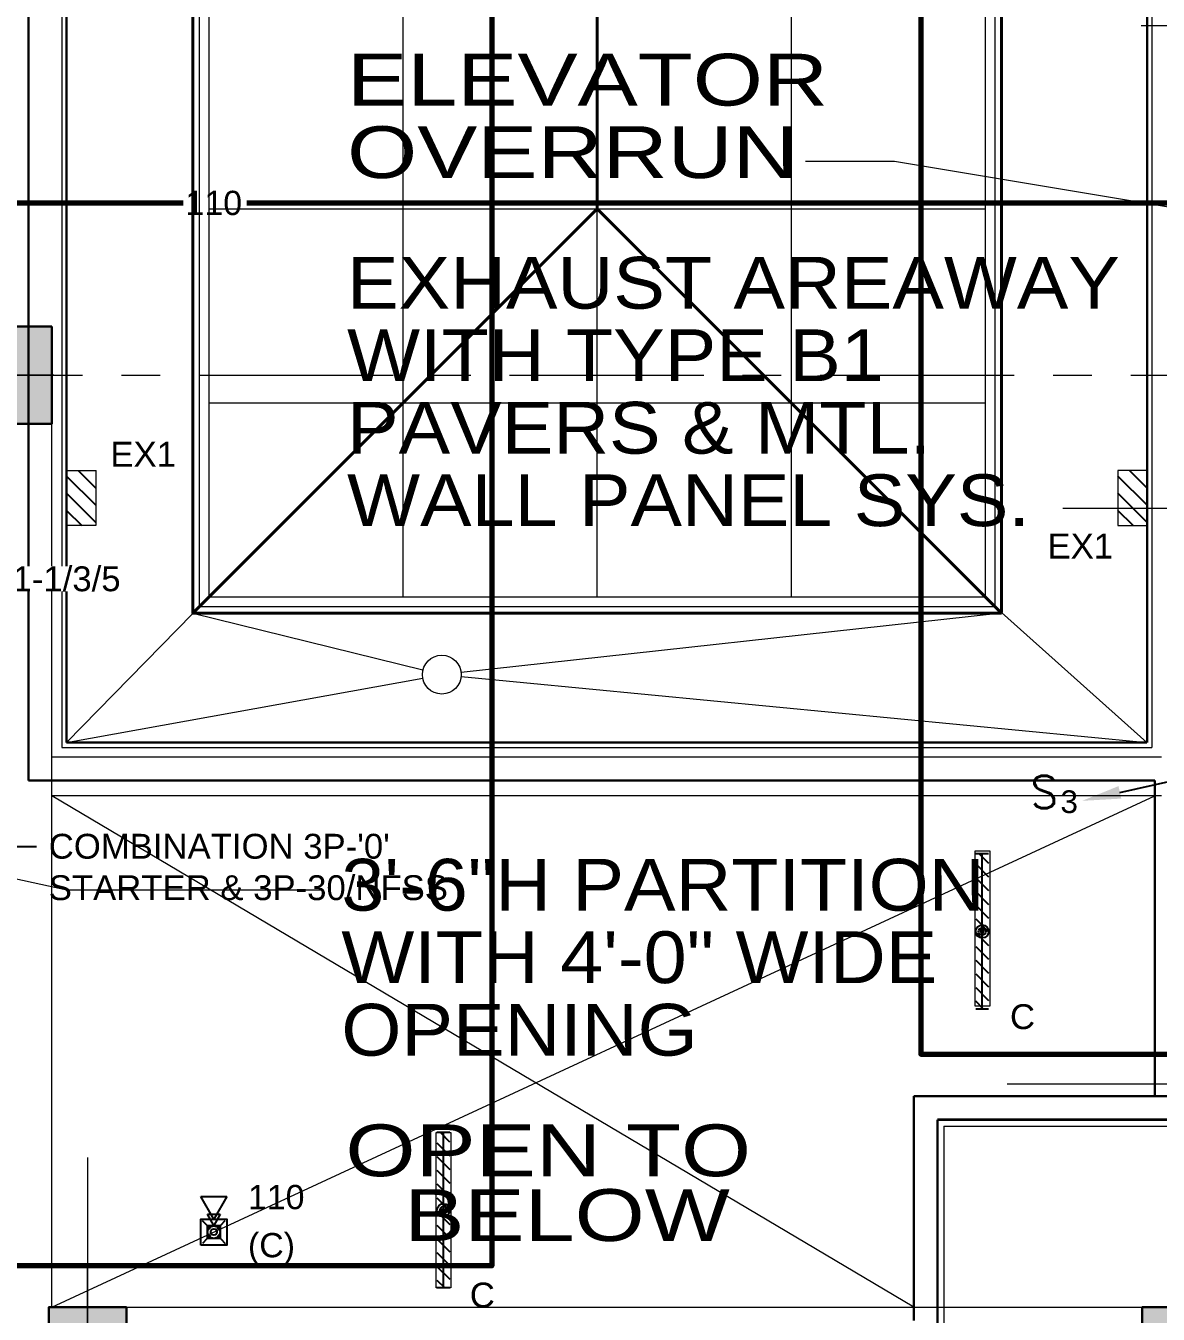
# Model space of a CAD drawing. Header units: inches. Extents: x -35176 to 0, y -3216 to 2257.
# Drawn here: x -22498.1 to -22148, y 377 to 775.1 of the extents above; entities that cross this region are included whole.
import ezdxf
from ezdxf import colors
from ezdxf.entities.mleader import LeaderData, LeaderLine
from ezdxf.enums import TextEntityAlignment as Align
from ezdxf.math import Vec2, Vec3

# ---------------------------------------------------------------- set-up
doc = ezdxf.new("R2010")
doc.units = ezdxf.units.IN
doc.header["$LTSCALE"] = 48
doc.header["$MEASUREMENT"] = 0
doc.linetypes.add('A114$0$CENTER', pattern=[2, 1.25, -0.25, 0.25, -0.25])
for name, color, linetype in [('0 @ 48', 7, 'Continuous'), ('0 @ 96', 7, 'Continuous'), ('A114$0$A-ANNO-PATT-13-14', 8, 'Continuous'), ('A114$0$A-ANNO-TEXT', 8, 'Continuous'), ('A114$0$A-COLS-COL14', 8, 'Continuous'), ('A114$0$A-COLS-COLS13-14', 8, 'Continuous'), ('A114$0$A-FLOR-OPN-TO-BELOW', 8, 'Continuous'), ('A114$0$A-GRID-GRD13-14', 8, 'Continuous'), ('A114$0$A-GRID-GRDP0-14', 8, 'Continuous'), ('A114$0$A-GRID-GRDP0-15', 8, 'Continuous'), ('A114$0$A-ROOF-CRTS', 8, 'Continuous'), ('A114$0$A-ROOF-RFDR', 8, 'Continuous'), ('A114$0$A-ROOF-SKYL', 8, 'Continuous'), ('A114$0$A-WALL-FULL-EXTR', 8, 'Continuous'), ('A114$0$A-WALL-FULL-INTR', 8, 'Continuous'), ('A114$0$S-BEAM', 8, 'Continuous'), ('A614$0$A-ROOF-SKYL', 8, 'Continuous'), ('A614$0$br614 - E-Lite', 3, 'Continuous'), ('E-Anno-Keyn', 72, 'Continuous'), ('E-Anno-Note', 6, 'Continuous'), ('E-FIRE', 234, 'Continuous'), ('E-Lite', 53, 'Continuous'), ('E-Lite-Emer', 13, 'Continuous'), ('E-Lite-Swch @ 96', 53, 'Continuous'), ('E-TEXT', 6, 'Continuous'), ('G-Anno', 6, 'Continuous'), ('M-HVAC-text', 6, 'Continuous'), ('XREF', 7, 'Continuous')]:
    doc.layers.add(name, color=color, linetype=linetype)
doc.layers.add('E-Fire-Covr', color=240, linetype='Continuous', lineweight=70, plot=False)
doc.styles.add('A114$0$style-Arial', font='arial.ttf')
doc.styles.add('M08', font='arial.ttf', dxfattribs={"height": 7.68})
doc.styles.add('MAMEP ANNO', font='arial.ttf', dxfattribs={"height": 0.101562})
doc.styles.get("Standard").update_dxf_attribs({"font": 'simplex.shx'})

# ---------------------------------------------------------------- blocks, each defined once
blk = doc.blocks.new('A114')
at = {"layer": 'A114$0$A-ANNO-PATT-13-14', "lineweight": 30, "extrusion": (0, 0, -1)}
blk.add_solid([(22502.0241, 682.1574), (22490.0241, 682.1574), (22502.0241, 652.1574), (22490.0241, 652.1574)], dxfattribs=at)
at = {"layer": 'A114$0$A-ANNO-PATT-13-14', "lineweight": 30}
for points in [[(-22467.0236, 355.1574, 0.0005), (-22467.0236, 379.1574, 0.0005), (-22491.0236, 355.1574, 0.0005), (-22491.0236, 379.1574, 0.0005)], [(-22129.0236, 355.1574), (-22129.0236, 379.1574), (-22153.0236, 355.1574), (-22153.0236, 379.1574)]]:
    blk.add_solid(points, dxfattribs=at)
at = {"layer": 'A114$0$A-ANNO-TEXT', "lineweight": 0, "flags": 128}
for points in [[(-22177.5283, 626.101), (-22102.4483, 626.101), (-21912.572, 848.1814)], [(-22257.1051, 733.2848), (-22229.551, 733.2848), (-22117.0279, 714.5896)], [(-22407.046, 508.0234), (-22485.4738, 508.0234), (-22643.0298, 542.3578)]]:
    blk.add_lwpolyline(points, dxfattribs=at)
at = {"layer": 'A114$0$A-COLS-COL14', "lineweight": 13}
blk.add_line((-22130.3242, 775.098), (-22153.2812, 775.098), dxfattribs=at)
at = {"layer": 'A114$0$A-COLS-COLS13-14', "lineweight": 0}
for p, q in [((-22489.497, 667.1544), (-22511.8834, 667.1544)), ((-22153.1858, 667.1544), (-22125.3194, 667.1544)), ((-22152.4358, 667.1544), (-22124.5694, 667.1544)), ((-22479.0236, 345.1395), (-22479.0236, 392.5189))]:
    blk.add_line(p, q, dxfattribs=at)
at = {"layer": 'A114$0$A-COLS-COLS13-14', "lineweight": 30}
for points in [[(-22490.0241, 682.1574), (-22502.0241, 682.1574), (-22502.0241, 652.1574), (-22490.0241, 652.1574)], [(-22491.0236, 355.1574, 0.0005), (-22467.0236, 355.1574, 0.0005), (-22467.0236, 379.1574, 0.0005), (-22491.0236, 379.1574, 0.0005)], [(-22153.0236, 355.1574, 0.0005), (-22129.0236, 355.1574, 0.0005), (-22129.0236, 379.1574, 0.0005), (-22153.0236, 379.1574, 0.0005)]]:
    blk.add_3dface(points, dxfattribs=at)
at = {"layer": 'A114$0$A-FLOR-OPN-TO-BELOW', "lineweight": 0}
for p, q in [((-22490.0241, 379.1574), (-22149.0665, 537.1636)), ((-22223.5561, 379.1574), (-22490.0241, 537.1631))]:
    blk.add_line(p, q, dxfattribs=at)
at = {"layer": 'A114$0$A-GRID-GRD13-14', "linetype": 'A114$0$CENTER', "lineweight": 0}
blk.add_line((-22194.7071, 448.1825, 0.0011), (-21414.536, 448.1309), dxfattribs=at)
at = {"layer": 'A114$0$A-GRID-GRDP0-14', "linetype": 'A114$0$CENTER', "lineweight": 0}
blk.add_line((-22479.0236, 425.4117), (-22479.0236, -201.1205), dxfattribs=at)
at = {"layer": 'A114$0$A-GRID-GRDP0-15', "linetype": 'A114$0$CENTER', "lineweight": 0}
blk.add_line((-23884.5631, 667.1574), (-20368.7317, 667.1574), dxfattribs=at)
at = {"layer": 'A114$0$A-ROOF-CRTS', "lineweight": 0}
for p, q in [((-22485.5149, 553.6707), (-22446.5239, 593.5575)), ((-22446.5239, 593.6034), (-22375.3498, 576.0719)), ((-22196.5239, 593.6034), (-22363.5597, 575.2908)), ((-22196.5239, 593.819), (-22151.5236, 553.6701)), ((-22485.5149, 553.6707), (-22375.4282, 573.5697)), ((-22363.5515, 574.0625), (-22151.5236, 553.6701))]:
    blk.add_line(p, q, dxfattribs=at)
at = {"layer": 'A114$0$A-ROOF-RFDR', "lineweight": 13}
blk.add_circle((-22369.5239, 574.6369, 352.9729), 6, dxfattribs=at)
at = {"layer": 'A114$0$A-ROOF-SKYL', "lineweight": 40}
for p, q in [((-22446.5239, 963.6034), (-22446.5239, 593.5575)), ((-22196.5239, 963.6034), (-22196.5239, 593.819)), ((-22321.5239, 838.6034), (-22321.5239, 718.6034)), ((-22446.5239, 593.6034), (-22321.5239, 718.6034)), ((-22196.5239, 593.6034), (-22321.5239, 718.6034)), ((-22196.5239, 593.6034), (-22446.5239, 593.6034))]:
    blk.add_line(p, q, dxfattribs=at)
at = {"layer": 'A114$0$A-ROOF-SKYL', "lineweight": 0}
for p, q in [((-22441.5179, 958.5974), (-22441.5179, 598.6095)), ((-22381.5239, 958.5974), (-22381.5239, 598.6095)), ((-22261.5239, 958.5974), (-22261.5239, 598.6095)), ((-22201.53, 958.5974), (-22201.53, 598.6095)), ((-22441.5179, 718.6034), (-22201.53, 718.6034)), ((-22321.5239, 598.6095), (-22321.5239, 718.6034)), ((-22441.5179, 658.6034), (-22201.53, 658.6034)), ((-22201.53, 598.6095), (-22441.5179, 598.6095))]:
    blk.add_line(p, q, dxfattribs=at)
at = {"layer": 'A114$0$A-WALL-FULL-EXTR', "lineweight": 30}
for p, q in [((-22149.0665, 541.9201), (-22149.0665, 444.3803)), ((-21693.535, 444.3794), (-22223.5561, 444.3804)), ((-22223.5561, 444.3804), (-22223.5561, 384.0308)), ((-22216.3061, 437.1317), (-21946.0136, 437.1314)), ((-22216.3061, 437.1304), (-22216.3061, 205.9408)), ((-21681.0866, 437.1294), (-22216.3061, 437.1304)), ((-22223.5561, 384.0308), (-22223.5561, 375.0349))]:
    blk.add_line(p, q, dxfattribs=at)
at = {"layer": 'A114$0$A-WALL-FULL-EXTR', "lineweight": 13}
for p, q in [((-22214.3061, 435.1317), (-21677.57, 435.1312)), ((-22214.3061, 435.1304), (-22214.3061, 358.8215))]:
    blk.add_line(p, q, dxfattribs=at)
at = {"layer": 'A114$0$A-WALL-FULL-INTR', "lineweight": 0}
for p, q in [((-22487.0144, 1007.172), (-22487.0149, 552.1707)), ((-22150.0144, 1006.172), (-22150.0149, 552.1701)), ((-22487.0149, 552.1707), (-22150.0149, 552.1701))]:
    blk.add_line(p, q, dxfattribs=at)
at = {"layer": 'A114$0$A-WALL-FULL-INTR', "lineweight": 30}
for p, q in [((-22485.5144, 1007.172), (-22485.5149, 553.6707)), ((-22151.5144, 1004.672), (-22151.5149, 553.6703)), ((-22497.2645, 888.1574), (-22497.2649, 541.9207)), ((-22485.5149, 553.6707), (-22151.5236, 553.6701)), ((-22497.2649, 541.9207), (-22149.0665, 541.9201))]:
    blk.add_line(p, q, dxfattribs=at)
at = {"layer": 'A114$0$S-BEAM', "lineweight": 0}
for p, q in [((-22490.0241, 537.1631), (-22490.0241, 652.1574)), ((-22147.0236, 549.1713), (-22490.0241, 549.1707)), ((-22147.0236, 537.1636), (-22149.0665, 537.1636)), ((-22223.5561, 379.1574), (-22214.3061, 379.1574))]:
    blk.add_line(p, q, dxfattribs=at)
at = {"layer": 'A114$0$S-BEAM', "lineweight": 13}
for p, q in [((-22149.0665, 537.1636), (-22490.0241, 537.1631)), ((-22490.0241, 379.1574), (-22490.0241, 537.1631)), ((-22467.0236, 379.1574), (-22223.5561, 379.1574)), ((-22214.3061, 379.1574), (-22141.0236, 379.1574))]:
    blk.add_line(p, q, dxfattribs=at)
at = {"layer": 'A114$0$A-ANNO-TEXT', "lineweight": 70, "style": 'A114$0$style-Arial'}
for s, height, width, p in [('ELEVATOR ', 16, 1.246875, (-22398.7989, 766.4784)), ('OVERRUN', 16, 1.246875, (-22398.7989, 744.0784)), ('EXHAUST AREAWAY', 15.999998, 1.06875, (-22398.7989, 703.7234)), ('WITH TYPE B1 ', 15.999998, 1.06875, (-22398.7989, 681.3234)), ('PAVERS & MTL. ', 15.999998, 1.06875, (-22398.7989, 658.9234)), ('WALL PANEL SYS.', 15.999998, 1.06875, (-22398.7989, 636.5234))]:
    blk.add_text(s, height=height, dxfattribs=dict(at, width=width)).set_placement(p, align=Align.TOP_LEFT)
at = {"layer": 'A114$0$A-ANNO-TEXT', "lineweight": 13, "style": 'A114$0$style-Arial', "width": 1.06875}
for s, height, p in [('3\'-6"H PARTITION', 15.999998, (-22400.5732, 517.7171)), ('WITH 4\'-0" WIDE ', 15.999998, (-22400.5732, 495.3171)), ('OPENING', 16, (-22400.5732, 472.9171))]:
    blk.add_text(s, height=height, dxfattribs=at).set_placement(p, align=Align.TOP_LEFT)
at = {"layer": 'A114$0$A-ANNO-TEXT', "lineweight": 13, "style": 'A114$0$style-Arial', "width": 1.246875}
for s, p in [('OPEN TO', (-22336.6129, 435.6488)), ('BELOW', (-22330.7897, 415.6488))]:
    blk.add_text(s, height=16, dxfattribs=at).set_placement(p, align=Align.TOP_CENTER)
blk = doc.blocks.new('LFIND4')
for p, q in [((-24, 2), (-24, -2)), ((24, 0), (-24, 0)), ((24, 2), (24, -2))]:
    blk.add_line(p, q)
for radius in [2, 1.12, 0.5]:
    blk.add_circle((0, 0), radius)
blk = doc.blocks.new('LTG-Switch-Anno')
at = {"color": 0, "linetype": 'ByBlock'}
blk.add_text('S', height=0.1042, dxfattribs=at).set_placement((0, -0.1094), align=Align.CENTER)
at = {"color": 6, "style": 'MAMEP ANNO'}
blk.add_attdef('SUB', (0.0521, -0.125), '', height=0.0729, dxfattribs=at)
blk = doc.blocks.new('FA-StrobeSymbol-Anno')
at = {"color": 0, "linetype": 'ByBlock'}
for p, q in [((-0.0442, 0.0442), (-0.0737, 0.0736)), ((0.0442, 0.0442), (0.0736, 0.0737)), ((-0.0442, -0.0442), (-0.0736, -0.0737)), ((0.0442, -0.0442), (0.0737, -0.0736))]:
    blk.add_line(p, q, dxfattribs=at)
blk.add_circle((0, 0), 0.0403, dxfattribs=at)
blk = doc.blocks.new('*U644')
at = {"layer": '0 @ 48', "color": 0, "linetype": 'ByBlock', "xscale": 24, "yscale": 24, "zscale": 24}
blk.add_blockref('FA-StrobeSymbol-Anno', (0, 4), dxfattribs=at)
at = {"layer": '0 @ 96', "color": 0, "linetype": 'ByBlock', "xscale": 48, "yscale": 48, "zscale": 48}
blk.add_blockref('FA-StrobeSymbol-Anno', (0, 4), dxfattribs=at)
blk = doc.blocks.new('FA-Speaker-Anno')
at = {"color": 0, "linetype": 'ByBlock'}
for p, q in [((0.0833, 0), (0.1562, 0.0417)), ((0.1562, 0.0417), (0.1562, -0.0417)), ((0.1562, -0.0417), (0.0833, 0))]:
    blk.add_line(p, q, dxfattribs=at)
blk.add_lwpolyline([(0, 0.0417), (0.0833, 0.0417), (0.0833, -0.0417), (0, -0.0417)], close=True, dxfattribs=at)
blk = doc.blocks.new('*U645')
at = {"layer": '0 @ 48', "color": 0, "linetype": 'ByBlock', "xscale": 48, "yscale": 48, "zscale": 48, "rotation": 90}
blk.add_blockref('FA-Speaker-Anno', (0, 2), dxfattribs=at)
at = {"layer": '0 @ 96', "color": 0, "linetype": 'ByBlock', "xscale": 96, "yscale": 96, "zscale": 96, "rotation": 90}
blk.add_blockref('FA-Speaker-Anno', (0, 0), dxfattribs=at)
blk = doc.blocks.new('*U282')
at = {"layer": 'E-Fire-Covr'}
blk.add_lwpolyline([(10.15, 322), (318, 322), (318, -314), (-318, -314), (-318, 322), (-9.51, 322)], dxfattribs=at)
for name in ['*U645', '*U644']:
    blk.add_blockref(name, (0, 0))
at = {"color": 6, "style": 'MAMEP ANNO'}
for s, p in [('110', (10.55, 11.08)), ('(C)', (10.55, -3.78))]:
    blk.add_text(s, height=7.5, dxfattribs=at).set_placement(p)
at = {"layer": 'E-Fire-Covr', "style": 'MAMEP ANNO'}
blk.add_text('110', height=7.5, dxfattribs=at).set_placement((0, 322), align=Align.MIDDLE_CENTER)
blk = doc.blocks.new('*U283')
at = {"layer": 'E-Fire-Covr'}
blk.add_lwpolyline([(-7.21, 540), (-270, 540), (-270, 0), (270, 0), (270, 540), (7.29, 540)], dxfattribs=at)
blk = doc.blocks.new('A614')
at = {"layer": 'A614$0$A-ROOF-SKYL', "lineweight": 0}
for p, q in [((-22444.52, 961.6), (-22444.52, 595.6)), ((-22198.52, 961.6), (-22198.52, 595.6)), ((-22441.52, 958.6), (-22441.52, 598.61)), ((-22381.52, 958.6), (-22381.52, 598.61)), ((-22261.52, 958.6), (-22261.52, 598.61)), ((-22201.53, 958.6), (-22201.53, 598.61)), ((-22321.52, 838.6), (-22321.52, 718.6)), ((-22444.52, 595.6), (-22321.52, 718.6)), ((-22441.52, 718.6), (-22201.53, 718.6)), ((-22198.52, 595.6), (-22321.52, 718.6)), ((-22321.52, 598.61), (-22321.52, 718.6)), ((-22441.52, 658.6), (-22201.53, 658.6)), ((-22201.53, 598.61), (-22441.52, 598.61)), ((-22198.52, 595.6), (-22444.52, 595.6))]:
    blk.add_line(p, q, dxfattribs=at)
at = {"layer": 'A614$0$br614 - E-Lite', "lineweight": 13}
for points in [[(-22476.52, 637.67), (-22476.52, 620.67), (-22485.52, 620.67), (-22485.52, 637.67)], [(-22160.51, 637.67), (-22160.51, 620.67), (-22151.51, 620.67), (-22151.51, 637.67)], [(-22200.13, 520.18), (-22200.13, 472.18), (-22204.63, 472.18), (-22204.63, 520.18)], [(-22366.77, 433.16), (-22366.77, 385.16), (-22371.27, 385.16), (-22371.27, 433.16)]]:
    blk.add_3dface(points, dxfattribs=at)
blk = doc.blocks.new('MLD-KeyNote')
at = {"color": 0, "linetype": 'Continuous', "transparency": 16777216}
blk.add_lwpolyline([(-0.09375, -0.09375), (0.09375, -0.09375), (0.09375, 0.09375), (-0.09375, 0.09375)], close=True, dxfattribs=at)
at = {"color": 0, "linetype": 'ByBlock', "transparency": 16777216, "style": 'MAMEP ANNO'}
blk.add_attdef('ID', text='', height=0.10156, dxfattribs=at).set_placement((0, 0), align=Align.MIDDLE_CENTER)

msp = doc.modelspace()

# ---------------------------------------------------------------- hatches: boundary and pattern name
at = {"layer": 'E-Lite-Emer'}
h = msp.add_hatch(dxfattribs=at)
h.set_pattern_fill('ANSI31', color=256, scale=30, angle=-90)
h.set_pattern_definition([(315, (-24603.8588, -22484.0742), (2.6516504, 2.6516504), [])])
h.paths.add_polyline_path([(-22485.52, 637.67), (-22485.52, 620.67), (-22476.52, 620.67), (-22476.52, 637.67)])
h = msp.add_hatch(dxfattribs=at)
h.set_pattern_fill('ANSI31', color=256, scale=30, angle=-90)
h.set_pattern_definition([(315, (-24278.858, -22484.0742), (2.6516504, 2.6516504), [])])
h.paths.add_polyline_path([(-22160.51, 637.67), (-22160.51, 620.67), (-22151.51, 620.67), (-22151.51, 637.67)])
h = msp.add_hatch(dxfattribs=at)
h.set_pattern_fill('ANSI31', color=256, scale=24, angle=90, style=0)
h.set_pattern_definition([(135, (-19480.724, 2590.8174), (-2.1213203, -2.1213203), [])])
h.paths.add_polyline_path([(-22200.47, 471.29), (-22200.47, 519.29), (-22204.47, 519.29), (-22204.47, 471.29)])
h = msp.add_hatch(dxfattribs=at)
h.set_pattern_fill('ANSI31', color=256, scale=24, angle=90, style=0)
h.set_pattern_definition([(135, (-19647.275, 2504.6534), (-2.1213203, -2.1213203), [])])
h.paths.add_polyline_path([(-22367.03, 385.13), (-22367.03, 433.13), (-22371.03, 433.13), (-22371.03, 385.13)])

# ---------------------------------------------------------------- block references
at = {"layer": 'E-FIRE'}
for name, p in [('*U282', (-22672.03, 705.97)), ('*U283', (-21951.4, 457.4)), ('*U282', (-22439.99, 398.39))]:
    msp.add_blockref(name, p, dxfattribs=at)
at = {"layer": 'E-Lite', "rotation": 269.9999999999999}
for p in [(-22202.47, 495.29), (-22369.03, 409.13)]:
    msp.add_blockref('LFIND4', p, dxfattribs=at)
at = {"layer": 'E-Lite-Swch @ 96', "xscale": 96, "yscale": 96, "zscale": 96}
msp.add_blockref('LTG-Switch-Anno', (-22183.3, 543.88, 0), dxfattribs=at).add_auto_attribs({'SUB': '3'})
at = {"layer": 'XREF'}
for name in ['A114', 'A614']:
    msp.add_blockref(name, (0, 0), dxfattribs=at)

# ---------------------------------------------------------------- texts
at = {"layer": 'E-TEXT', "style": 'M08'}
for p in [(-22193.88, 465.12), (-22360.87, 379.1)]:
    msp.add_text('C', height=7.68, dxfattribs=at).set_placement(p)
at = {"layer": 'G-Anno', "char_height": 7.68, "attachment_point": 1, "style": 'M08'}
for insert in [(-22471.97, 646.58), (-22182.27, 618.2)]:
    msp.add_mtext_dynamic_manual_height_columns('EX1', width=23.1024, gutter_width=1, heights=[0], dxfattribs=dict(at, insert=insert))

# ---------------------------------------------------------------- leaders
at = {"layer": 'E-Anno-Note'}
ml = msp.add_multileader_mtext('Standard', dxfattribs=at)
ml.set_content('LOCATED AT PENTHOUSE LEVEL', color=256, style='MAMEP ANNO')
ml.set_leader_properties(color=256, linetype='Continuous')
ml.build(insert=Vec2(0, 0))
ml.multileader.update_dxf_attribs({"has_dogleg": 0, "text_right_attachment_type": 3, "dogleg_length": 3.84, "arrow_head_size": 12, "scale": 96})
ctx = ml.context
ctx.base_point, ctx.scale, ctx.char_height, ctx.arrow_head_size, ctx.landing_gap_size, ctx.plane_origin = Vec3(-24060.64, 766.53), 96, 7.68, 12, 3.75, Vec3(-24109.06, 695.14)
ctx.right_attachment = 3
notes = []
notes.append((ctx, [(1, (1, 1, 0), (-23582.2, 753.45), (-1, 0), 369, [(1, [(-23875.05, 712.86), (-23919.16, 753.45)], 0, [])])]))
ctx.mtext.insert, ctx.mtext.width, ctx.mtext.flow_direction = Vec3(-24056.89, 770.43), 134.1946, 5
ml = msp.add_multileader_mtext('Standard', dxfattribs=at)
ml.set_content('LOCATED AT PENTHOUSE LEVEL', color=256, style='MAMEP ANNO')
ml.set_leader_properties(color=256, linetype='Continuous')
ml.build(insert=Vec2(0, 0))
ml.multileader.update_dxf_attribs({"has_dogleg": 0, "text_right_attachment_type": 3, "dogleg_length": 3.84, "arrow_head_size": 12, "scale": 96})
ctx = ml.context
ctx.base_point, ctx.scale, ctx.char_height, ctx.arrow_head_size, ctx.landing_gap_size, ctx.plane_origin = Vec3(-22110.65, 547.69), 96, 7.68, 12, 3.75, Vec3(-22160.52, 562.55)
ctx.right_attachment = 3
notes.append((ctx, [(1, (1, 1, 0), (-21632.21, 534.62), (-1, 0), 369, [(0, [(-22171.61, 535.64), (-22117.73, 547.69)], 0, []), (1, [(-21964.55, 457.15), (-21990.37, 534.62)], 0, [])])]))
ctx.mtext.insert, ctx.mtext.width, ctx.mtext.flow_direction = Vec3(-22106.9, 551.6), 134.1946, 5
at = {"layer": 'M-HVAC-text'}
ml = msp.add_multileader_mtext('Standard', dxfattribs=at)
ml.set_content('{\\L2-EUH-PH-1}', color=256, style='M08')
ml.set_leader_properties(color=256)
ml.build(insert=Vec2(0, 0))
ml.multileader.update_dxf_attribs({"has_dogleg": 0, "text_left_attachment_type": 2, "text_right_attachment_type": 2, "dogleg_length": 3.84, "arrow_head_size": 7.69})
ctx = ml.context
ctx.base_point, ctx.char_height, ctx.arrow_head_size, ctx.landing_gap_size, ctx.plane_origin = Vec3(-23317.75, 983.83), 7.68, 7.69, 4, Vec3(-23320.37, 949.75)
ctx.left_attachment, ctx.right_attachment, ctx.text_align_type = 2, 2, 2
notes.append((ctx, [(0, (0, 0, 0), (0, 0), (1, 0), 1, [])]))
ctx.mtext.insert, ctx.mtext.alignment, ctx.mtext.flow_direction = Vec3(-23255.82, 988.45), 3, 5
ml = msp.add_multileader_mtext('Standard', dxfattribs=at)
ml.set_content('{\\L2-AHU-PH-1}', color=256, style='M08')
ml.set_leader_properties(color=256)
ml.build(insert=Vec2(0, 0))
ml.multileader.update_dxf_attribs({"has_dogleg": 0, "text_left_attachment_type": 2, "text_right_attachment_type": 2, "dogleg_length": 3.84, "arrow_head_size": 7.69})
ctx = ml.context
ctx.base_point, ctx.char_height, ctx.arrow_head_size, ctx.landing_gap_size, ctx.plane_origin = Vec3(-23298.69, 755.99), 7.68, 7.69, 4, Vec3(-23313.18, 730.43)
ctx.left_attachment, ctx.right_attachment, ctx.text_align_type = 2, 2, 2
notes.append((ctx, [(0, (0, 0, 0), (0, 0), (1, 0), 1, [])]))
ctx.mtext.insert, ctx.mtext.alignment, ctx.mtext.flow_direction = Vec3(-23236.77, 760.61), 3, 5
ml = msp.add_multileader_mtext('Standard', dxfattribs=at)
ml.set_content('{\\L2-AHU-PH-7}', color=256, style='M08')
ml.set_leader_properties(color=256)
ml.build(insert=Vec2(0, 0))
ml.multileader.update_dxf_attribs({"has_dogleg": 0, "text_left_attachment_type": 2, "text_right_attachment_type": 2, "dogleg_length": 3.84, "arrow_head_size": 7.69})
ctx = ml.context
ctx.base_point, ctx.char_height, ctx.arrow_head_size, ctx.landing_gap_size, ctx.plane_origin = Vec3(-22587.21, 659.02, 0), 7.68, 7.69, 4, Vec3(-22755.43, 646.1, 0)
ctx.left_attachment, ctx.right_attachment, ctx.text_align_type = 2, 2, 2
notes.append((ctx, [(0, (0, 0, 0), (0, 0), (1, 0), 1, [])]))
ctx.mtext.insert, ctx.mtext.width, ctx.mtext.alignment, ctx.mtext.flow_direction = Vec3(-22523.8, 663.64, 0), 0.7252, 3, 5
for ctx, leaders in notes:
    for number, flags, end, landing, length, lines in leaders:
        leader = LeaderData()
        leader.index, (leader.has_last_leader_line, leader.has_dogleg_vector, leader.attachment_direction) = number, flags
        leader.last_leader_point, leader.dogleg_vector, leader.dogleg_length = Vec3(end), Vec3(landing), length
        for number, points, colour, breaks in lines:
            line = LeaderLine()
            line.index, line.vertices, line.color, line.breaks = number, Vec3.list(points), colors.encode_raw_color(colour), breaks
            leader.lines.append(line)
        ctx.leaders.append(leader)

# ---------------------------------------------------------------- next in the draw order: texts
at = {"layer": 'G-Anno', "insert": (-22532.02, 608.09, 120), "char_height": 7.68, "width": 66.1942, "attachment_point": 1, "style": 'M08', "bg_fill": 3, "box_fill_scale": 1, "bg_fill_color": 256, "bg_fill_transparency": 0}
msp.add_mtext('HPHB1-1/3/5', dxfattribs=at)

# ---------------------------------------------------------------- next in the draw order: leaders
at = {"layer": 'E-Anno-Keyn'}
ml = msp.add_multileader_block('Standard', dxfattribs=at)
ml.set_content('MLD-KeyNote', color=256, scale=96)
ml.set_attribute('ID', '1', width=0)
ml.set_leader_properties(color=256, linetype='Continuous')
ml.build(insert=Vec2(0, 0))
ml.multileader.update_dxf_attribs({"has_dogleg": 0, "text_left_attachment_type": 2, "text_right_attachment_type": 2, "dogleg_length": 3.84, "arrow_head_size": 12, "scale": 96})
ctx = ml.context
ctx.base_point, ctx.scale, ctx.char_height, ctx.arrow_head_size, ctx.landing_gap_size, ctx.plane_origin = Vec3(-22834.24, 1024.13), 96, 737.28, 12, 384, Vec3(-22922.48, 966.89)
ctx.left_attachment, ctx.right_attachment = 2, 2
notes = []
notes.append((ctx, [(0, (0, 0, 0), (0, 0), (1, 0), 1, [])]))
ctx.block.insert = Vec3(-22825.24, 1024.13)
at = {"layer": 'E-Anno-Note'}
ml = msp.add_multileader_mtext('Standard', dxfattribs=at)
ml.set_content("COMBINATION 3P-'0'\\PSTARTER & 3P-30/NFSS", color=256, style='MAMEP ANNO')
ml.set_leader_properties(color=256, linetype='Continuous')
ml.build(insert=Vec2(0, 0))
ml.multileader.update_dxf_attribs({"has_dogleg": 0, "text_right_attachment_type": 3, "dogleg_length": 3.84, "arrow_head_size": 12, "scale": 96})
ctx = ml.context
ctx.base_point, ctx.scale, ctx.char_height, ctx.arrow_head_size, ctx.landing_gap_size, ctx.plane_origin = Vec3(-22494.77, 521.52, 120), 96, 7.68, 12, 3.75, Vec3(-22606.86, 449.05, 120)
ctx.right_attachment = 3
notes.append((ctx, [(0, (1, 1, 0), (-22863.77, 521.52, 120), (1, 0), 369, [(0, [(-22538.27, 613.35, 120), (-22520.42, 521.57, 120)], 0, [])])]))
ctx.mtext.insert, ctx.mtext.flow_direction = Vec3(-22491.02, 525.45, 120), 5
for ctx, leaders in notes:
    for number, flags, end, landing, length, lines in leaders:
        leader = LeaderData()
        leader.index, (leader.has_last_leader_line, leader.has_dogleg_vector, leader.attachment_direction) = number, flags
        leader.last_leader_point, leader.dogleg_vector, leader.dogleg_length = Vec3(end), Vec3(landing), length
        for number, points, colour, breaks in lines:
            line = LeaderLine()
            line.index, line.vertices, line.color, line.breaks = number, Vec3.list(points), colors.encode_raw_color(colour), breaks
            leader.lines.append(line)
        ctx.leaders.append(leader)

doc.saveas('drawing.dxf')
